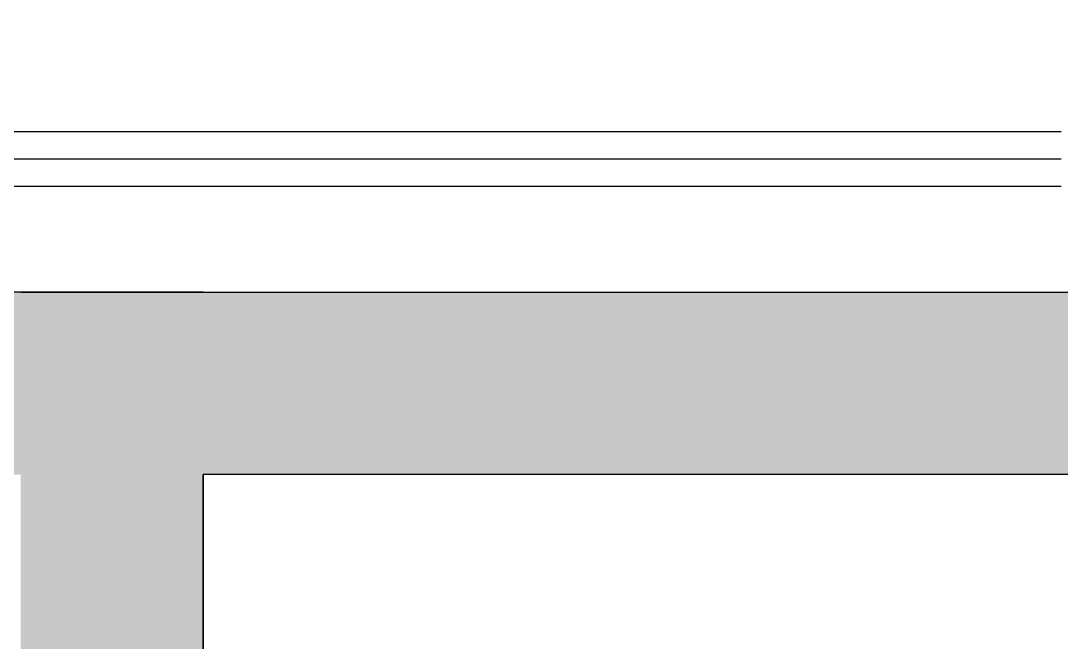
# Model space of a CAD drawing. Header units: millimetres. Extents: x -294625 to 2136527, y -251383 to 128331.
# Drawn here: x 1087274 to 1088415, y -77888 to -77206 of the extents above; entities that cross this region are included whole.
import ezdxf

# ---------------------------------------------------------------- set-up
doc = ezdxf.new("R2010")
doc.units = ezdxf.units.MM
doc.layers.add('0.06 Trả nước', color=3, linetype='Continuous')
doc.layers.add('N3-NOTE', color=11, linetype='Continuous', lineweight=13)
doc.styles.add('P-VNTIMEH', font='vntimeh.shx', dxfattribs={"width": 0.75, "height": 300})
doc.dimstyles.new('N-NOTE', dxfattribs={"dimtxt": 200, "dimasz": 30, "dimexe": 50, "dimexo": 50, "dimgap": 100, "dimtad": 1, "dimdec": 0, "dimdsep": 46, "dimtxsty": 'P-VNTIMEH', "dimblk": 'OPEN30', "dimcen": 0, "dimse1": 1, "dimse2": 1, "dimclrd": 256, "dimclre": 7, "dimclrt": 256, "dimadec": 0, "dimazin": 0, "dimtfac": 1, "dimtdec": 0, "dimtix": 1, "dimtmove": 2, "dimatfit": 3, "dimldrblk": 'OPEN30', "dimfxl": 1, "dimtolj": 1, "dimtzin": 0, "dimarcsym": 0})

# ---------------------------------------------------------------- blocks, each defined once
blk = doc.blocks.new('PMBCB')
h = blk.add_hatch()
h.set_pattern_fill('BTCT2', color=8, scale=30, pattern_type=2)
h.set_pattern_definition([(50, (-27194.2, -11189.96), (215.17805, -18.8256), [22.5, -247.5]), (355, (-27194.2, -11189.96), (-41.6254, 225.6576), [18, -198]), (100.4514, (-27176.26, -11191.53), (173.5528, 206.8319), [19.122, -210.3426]), (46.1842, (-27194.2, -11129.96), (320.1723, -49.6557), [33.75, -371.25]), (96.6356, (-27167.5, -11134.1), (280.3988, 292.2354), [28.683, -315.514]), (351.1842, (-27194.2, -11129.96), (280.3986, 292.2356), [27, -297]), (21, (-27164.2, -11144.96), (179.0721, -120.7857), [22.5, -247.5]), (326, (-27164.2, -11144.96), (72.9946, 217.545), [18, -198]), (71.4514, (-27149.27, -11155.03), (252.0668, 96.7591), [19.122, -210.3426]), (37.5, (-27194.194, -11189.96), (3.64796, 99.86816), [0, -195.6, 0, -201, 0, -198.75]), (7.5, (-27194.19, -11189.96), (78.92086, 118.3235), [0, -114.6, 0, -191.1, 0, -75.75]), (327.5, (-27261.094, -11189.96), (160.14673, -6.76646), [0, -75, 0, -234, 0, -310.5]), (317.5, (-27291.1, -11189.96), (174.95585, 30.0315), [0, -97.5, 0, -155.4, 0, -220.5]), (45, (-27194.19, -11189.96), (-63.6396, 63.6396), []), (45, (-27194.19, -11168.96), (-63.6396, 63.6396), [])])
h.paths.add_polyline_path([(6600, 2700), (-2900, 2700), (-2900, -200), (6600, -200)])
h.paths.add_polyline_path([(5000, 2500), (5000, 0), (0, 0), (0, 2500)], flags=16)
h.paths.add_polyline_path([(5200, 2500), (6400, 2500), (6400, 0), (5200, 0)], flags=16)
h.paths.add_polyline_path([(-200, 2500), (-200, 0), (-2700, 0), (-2700, 2500)], flags=16)
h.paths.add_polyline_path([(5351, 389.3), (6075.7, 389.3), (6075.7, 539.3), (5351, 539.3)], flags=0)
h.paths.add_polyline_path([(5451.7, 547.4), (5986, 547.4), (5986, 775.9), (5451.7, 775.9)], flags=0)
h.paths.add_polyline_path([(4155.1, 389.3), (4879.8, 389.3), (4879.8, 539.3), (4155.1, 539.3)], flags=0)
h.paths.add_polyline_path([(4255.8, 547.4), (4790.1, 547.4), (4790.1, 775.9), (4255.8, 775.9)], flags=0)
h.paths.add_polyline_path([(-1032.1, 389.3), (-307.4, 389.3), (-307.4, 539.3), (-1032.1, 539.3)], flags=0)
h.paths.add_polyline_path([(-931.4, 547.4), (-397.1, 547.4), (-397.1, 775.9), (-931.4, 775.9)], flags=0)
for points in [[(0, 2700), (-2900, 2700), (-2900, -200), (0, -200)], [(-200, 2700), (6600, 2700), (6600, -200), (-200, -200)], [(0, 0), (0, 2500)]]:
    blk.add_lwpolyline(points)
blk.add_lwpolyline([(0, 0), (5000, 0), (5000, 2500), (0, 2500)], close=True)
at = {"layer": '0.06 Trả nước'}
for p, q in [((941.3, 2875.9, 0), (-2279.6, 2876, 0)), ((941.3, 2815.9, 0), (-2279.6, 2816, 0))]:
    blk.add_line(p, q, dxfattribs=at)
at = {"layer": '0.06 Trả nước', "color": 8}
blk.add_line((941.3, 2845.9, 0), (-2279.6, 2846, 0), dxfattribs=at)
blk = doc.blocks.new('_Open30')
at = {"color": 0, "linetype": 'ByBlock', "lineweight": -2}
for p, q in [((-1, 0.2679), (0, 0)), ((0, 0), (-1, -0.2679)), ((0, 0), (-1, 0))]:
    blk.add_line(p, q, dxfattribs=at)

msp = doc.modelspace()

# ---------------------------------------------------------------- block references
msp.add_blockref('PMBCB', (1087473.7, -80204))

# ---------------------------------------------------------------- next in the draw order: leaders
at = {"layer": 'N3-NOTE'}
msp.add_leader([(1091135, -78161.7), (1091135, -74362.4), (1083978.2, -74362.4)], dimstyle='N-NOTE', override={"dimasz": 300, "dimgap": 100, "dimtad": 0}, dxfattribs=at)

doc.saveas('drawing.dxf')
